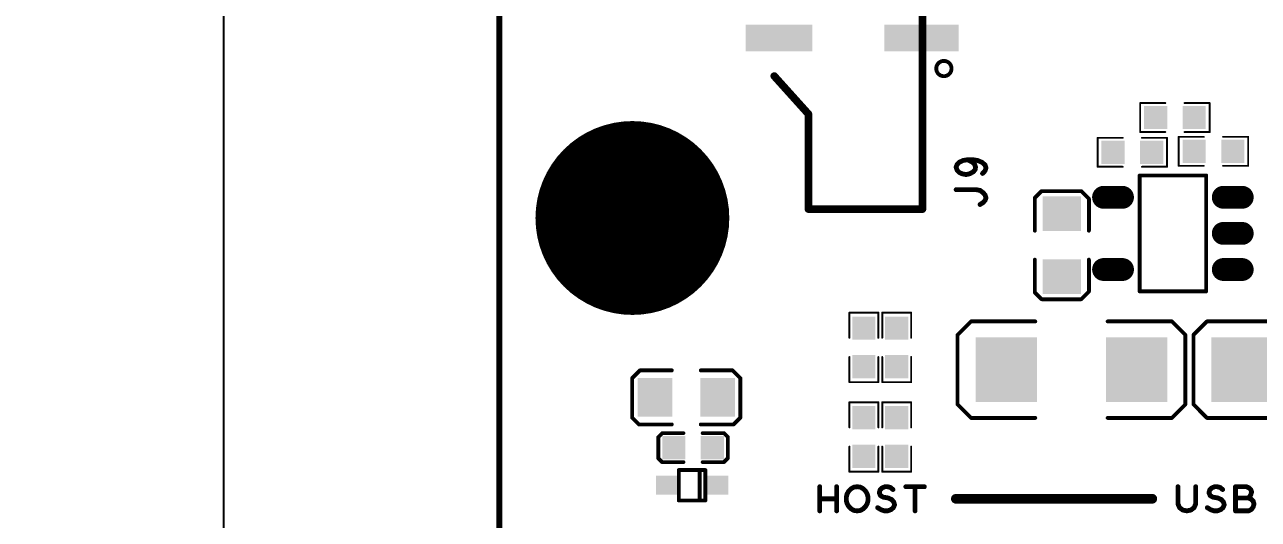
# Model space of a CAD drawing. Extents: x -11 to 101, y 2 to 100.
# Drawn here: x -11.49 to 20.97, y 24.07 to 37.09 of the extents above; entities that cross this region are included whole.
import ezdxf

# ---------------------------------------------------------------- set-up
doc = ezdxf.new("R2010")
doc.units = 0
doc.layers.get('0').update_dxf_attribs({"linetype": 'CONTINUOUS'})
doc.layers.get('DEFPOINTS').update_dxf_attribs({"linetype": 'CONTINUOUS'})
doc.layers.add('SILK_TOP_ART', color=251, linetype='CONTINUOUS')
doc.layers.add('SOLDER_TOP_ART', color=18, linetype='CONTINUOUS')
doc.dimstyles.get("Standard").update_dxf_attribs({"dimtxt": 3, "dimasz": 3, "dimexe": 0.18, "dimexo": 0, "dimgap": 1, "dimtad": 0, "dimtih": 1, "dimtoh": 1, "dimzin": 0, "dimcen": 0.09, "dimazin": 3, "dimtfac": 1, "dimtofl": 0, "dimtmove": 0, "dimatfit": 3})

# ---------------------------------------------------------------- blocks, each defined once
blk = doc.blocks.new('ROUND_326')
at = {"const_width": 0.1}
blk.add_lwpolyline([(-0.05, 0, 1), (0.05, 0, 1)], format="xyb", close=True, dxfattribs=at)
blk = doc.blocks.new('ROUND_219')
at = {"const_width": 0.0508}
blk.add_lwpolyline([(-0.0254, 0, 1), (0.0254, 0, 1)], format="xyb", close=True, dxfattribs=at)
blk = doc.blocks.new('ROUND_165')
at = {"const_width": 0.0635}
blk.add_lwpolyline([(-0.03175, 0, 1), (0.03175, 0, 1)], format="xyb", close=True, dxfattribs=at)
blk = doc.blocks.new('ROUND_277')
at = {"const_width": 0.127}
blk.add_lwpolyline([(-0.0635, 0, 1), (0.0635, 0, 1)], format="xyb", close=True, dxfattribs=at)
blk = doc.blocks.new('ROUND_321')
at = {"const_width": 0.0254}
blk.add_lwpolyline([(-0.0127, 0, 1), (0.0127, 0, 1)], format="xyb", close=True, dxfattribs=at)
blk = doc.blocks.new('ROUND_341')
at = {"const_width": 2.55}
blk.add_lwpolyline([(-1.275, 0, 1), (1.275, 0, 1)], format="xyb", close=True, dxfattribs=at)
blk = doc.blocks.new('RECTANGLE_359')
blk.add_solid([(0.975, 0.35), (0.975, -0.35), (-0.975, 0.35), (-0.975, -0.35)])
blk = doc.blocks.new('RECTANGLE_357')
blk.add_solid([(0.875, 0.35), (0.875, -0.35), (-0.875, 0.35), (-0.875, -0.35)])
blk = doc.blocks.new('RECTANGLE_373')
blk.add_solid([(0.29, 0.25), (0.29, -0.25), (-0.29, 0.25), (-0.29, -0.25)])
blk = doc.blocks.new('SQUARE_333')
blk.add_solid([(0.304, 0.304), (0.304, -0.304), (-0.304, 0.304), (-0.304, -0.304)])
blk = doc.blocks.new('RECTANGLE_332')
blk.add_solid([(0.4564, 0.5072), (0.4564, -0.5072), (-0.4564, 0.5072), (-0.4564, -0.5072)])
blk = doc.blocks.new('RECTANGLE_331')
blk.add_solid([(0.5072, 0.4564), (0.5072, -0.4564), (-0.5072, 0.4564), (-0.5072, -0.4564)])
blk = doc.blocks.new('OBLONG_348')
at = {"const_width": 0.6}
blk.add_lwpolyline([(0.25, 0), (-0.25, 0)], dxfattribs=at)
at = {"const_width": 0.3}
for points in [[(-0.4, 0, 1), (-0.1, 0, 1)], [(0.1, 0, 1), (0.4, 0, 1)]]:
    blk.add_lwpolyline(points, format="xyb", close=True, dxfattribs=at)
blk = doc.blocks.new('RECTANGLE_369')
blk.add_solid([(0.81, 0.85), (0.81, -0.85), (-0.81, 0.85), (-0.81, -0.85)])
blk = doc.blocks.new('*U168')
at = {"color": 0, "linetype": 'CONTINUOUS'}
blk.add_text('74.00', height=3, dxfattribs=at).set_placement((-11.49, 46.026))
blk = doc.blocks.new('*D163')
at = {"color": 0, "linetype": 'CONTINUOUS'}
for p, q in [((3.038, 84.5), (-6.427, 84.5)), ((-6.247, 81.5), (-6.247, 50.032)), ((-6.247, 13.5), (-6.247, 44.968)), ((3.038, 10.5), (-6.427, 10.5))]:
    blk.add_line(p, q, dxfattribs=at)
for points in [[(-6.747, 81.5), (-5.747, 81.5), (-6.247, 84.5)], [(-6.747, 13.5), (-5.747, 13.5), (-6.247, 10.5)]]:
    blk.add_solid(points, dxfattribs=at)
at = {"layer": 'DEFPOINTS', "color": 0, "linetype": 'CONTINUOUS'}
for p in [(3.038, 84.5), (-6.247, 10.5), (3.038, 10.5)]:
    blk.add_point(p, dxfattribs=at)
at = {"linetype": 'CONTINUOUS'}
blk.add_blockref('*U168', (0, 0), dxfattribs=at)

msp = doc.modelspace()

# ---------------------------------------------------------------- linework, layer by layer
at = {"layer": 'SILK_TOP_ART'}
for points, const_width in [([(1, 82.5), (1, 12.5)], 0.1524), ([(12.1324, 55.2338), (12.1324, 32.2338)], 0.2), ([(8.2324, 35.7338), (9.1324, 34.7338)], 0.2), ([(9.1324, 32.2338), (9.1324, 34.7338)], 0.2), ([(17.861, 35.0236), (18.5214, 35.0236)], 0.0508), ([(17.861, 34.2616), (17.861, 35.0236)], 0.0508), ([(19.6898, 35.0236), (19.0294, 35.0236)], 0.0508), ([(19.6898, 34.2616), (19.6898, 35.0236)], 0.0508), ([(16.7402, 34.1092), (17.4006, 34.1092)], 0.0508), ([(16.7402, 33.3472), (16.7402, 34.1092)], 0.0508), ([(18.5214, 34.2616), (17.861, 34.2616)], 0.0508), ([(18.569, 34.1092), (17.9086, 34.1092)], 0.0508), ([(18.569, 33.3472), (18.569, 34.1092)], 0.0508), ([(18.8738, 34.1346), (18.8738, 33.3726)], 0.0508), ([(19.5342, 34.1346), (18.8738, 34.1346)], 0.0508), ([(19.0294, 34.2616), (19.6898, 34.2616)], 0.0508), ([(20.0422, 34.1346), (20.7026, 34.1346)], 0.0508), ([(20.7026, 34.1346), (20.7026, 33.3726)], 0.0508), ([(13.0437, 33.4057), (13.0175, 33.3375)], 0.127), ([(13.0962, 33.4641), (13.0437, 33.4057)], 0.127), ([(13.2012, 33.5128), (13.0962, 33.4641)], 0.127), ([(13.3193, 33.5322), (13.2012, 33.5128)], 0.127), ([(13.4637, 33.5322), (13.3193, 33.5322)], 0.127), ([(13.4375, 33.4738), (13.3193, 33.5322)], 0.127), ([(13.5031, 33.4154), (13.4375, 33.4738)], 0.127), ([(13.5818, 33.5128), (13.4637, 33.5322)], 0.127), ([(13.5293, 33.3375), (13.5031, 33.4154)], 0.127), ([(13.6999, 33.4641), (13.5818, 33.5128)], 0.127), ([(13.7787, 33.3959), (13.6999, 33.4641)], 0.127), ([(13.8049, 33.318), (13.7787, 33.3959)], 0.127), ([(13.0175, 33.3375), (13.0437, 33.2596)], 0.127), ([(13.0437, 33.2596), (13.0962, 33.2012)], 0.127), ([(13.0962, 33.2012), (13.175, 33.1622)], 0.127), ([(13.175, 33.1622), (13.28, 33.1428)], 0.127), ([(13.28, 33.1428), (13.3718, 33.1622)], 0.127), ([(13.3718, 33.1622), (13.4637, 33.2109)], 0.127), ([(13.4637, 33.2109), (13.5162, 33.2693)], 0.127), ([(13.5162, 33.2693), (13.5293, 33.3375)], 0.127), ([(13.7131, 33.172), (13.7787, 33.2401)], 0.127), ([(13.7787, 33.2401), (13.8049, 33.318)], 0.127), ([(17.4006, 33.3472), (16.7402, 33.3472)], 0.0508), ([(17.8464, 33.1196), (17.8464, 30.0696)], 0.1016), ([(19.5964, 33.1196), (17.8464, 33.1196)], 0.1016), ([(17.9086, 33.3472), (18.569, 33.3472)], 0.0508), ([(18.8738, 33.3726), (19.5342, 33.3726)], 0.0508), ([(19.5964, 30.0696), (19.5964, 33.1196)], 0.1016), ([(20.7026, 33.3726), (20.0422, 33.3726)], 0.0508), ([(13.5424, 32.7448), (13.0175, 32.7448)], 0.127), ([(13.6474, 32.7254), (13.5424, 32.7448)], 0.127), ([(13.7262, 32.6669), (13.6474, 32.7254)], 0.127), ([(13.6474, 32.3554), (13.7262, 32.4041)], 0.127), ([(13.7787, 32.6085), (13.7262, 32.6669)], 0.127), ([(13.7262, 32.4041), (13.7787, 32.4625)], 0.127), ([(13.8049, 32.5306), (13.7787, 32.6085)], 0.127), ([(13.7787, 32.4625), (13.8049, 32.5306)], 0.127), ([(15.0892, 32.5296), (15.267, 32.7074)], 0.1016), ([(15.0892, 31.666), (15.0892, 32.5296)], 0.1016), ([(15.267, 32.7074), (16.3084, 32.7074)], 0.1016), ([(16.3084, 32.7074), (16.5116, 32.5042)], 0.1016), ([(16.5116, 32.5042), (16.5116, 31.666)], 0.1016), ([(12.1324, 32.2338), (9.1324, 32.2338)], 0.2), ([(15.0892, 30.904), (15.0892, 30.0404)], 0.1016), ([(16.5116, 30.0658), (16.5116, 30.904)], 0.1016), ([(15.0892, 30.0404), (15.267, 29.8626)], 0.1016), ([(15.267, 29.8626), (16.3084, 29.8626)], 0.1016), ([(16.3084, 29.8626), (16.5116, 30.0658)], 0.1016), ([(17.8464, 30.0696), (19.5964, 30.0696)], 0.1016), ([(10.21, 29.51), (10.972, 29.51)], 0.0508), ([(10.21, 28.8496), (10.21, 29.51)], 0.0508), ([(10.972, 29.51), (10.972, 28.8496)], 0.0508), ([(11.0736, 29.51), (11.8356, 29.51)], 0.0508), ([(11.0736, 28.8496), (11.0736, 29.51)], 0.0508), ([(11.8356, 29.51), (11.8356, 28.8496)], 0.0508), ([(13.0554, 28.9244), (13.411, 29.28)], 0.1016), ([(13.411, 29.28), (15.1001, 29.28)], 0.1016), ([(18.6942, 29.28), (17.0051, 29.28)], 0.1016), ([(19.0498, 28.9244), (18.6942, 29.28)], 0.1016), ([(19.6186, 29.28), (19.263, 28.9244)], 0.1016), ([(21.3077, 29.28), (19.6186, 29.28)], 0.1016), ([(13.0554, 27.0956), (13.0554, 28.9244)], 0.1016), ([(19.0498, 27.0956), (19.0498, 28.9244)], 0.1016), ([(19.263, 28.9244), (19.263, 27.0956)], 0.1016), ([(10.21, 28.3416), (10.21, 27.6812)], 0.0508), ([(10.972, 27.6812), (10.972, 28.3416)], 0.0508), ([(11.0736, 28.3416), (11.0736, 27.6812)], 0.0508), ([(11.8356, 27.6812), (11.8356, 28.3416)], 0.0508), ([(4.4958, 27.7876), (4.699, 27.9908)], 0.1016), ([(4.699, 27.9908), (5.5372, 27.9908)], 0.1016), ([(7.1374, 27.9908), (6.2992, 27.9908)], 0.1016), ([(7.3406, 27.7876), (7.1374, 27.9908)], 0.1016), ([(4.4958, 26.7462), (4.4958, 27.7876)], 0.1016), ([(7.3406, 26.7462), (7.3406, 27.7876)], 0.1016), ([(10.21, 27.6812), (10.972, 27.6812)], 0.0508), ([(11.0736, 27.6812), (11.8356, 27.6812)], 0.0508), ([(10.21, 27.1526), (10.972, 27.1526)], 0.0508), ([(10.21, 26.4922), (10.21, 27.1526)], 0.0508), ([(10.972, 27.1526), (10.972, 26.4922)], 0.0508), ([(11.0736, 27.1526), (11.8356, 27.1526)], 0.0508), ([(11.0736, 26.4922), (11.0736, 27.1526)], 0.0508), ([(11.8356, 27.1526), (11.8356, 26.4922)], 0.0508), ([(13.411, 26.74), (13.0554, 27.0956)], 0.1016), ([(18.6942, 26.74), (19.0498, 27.0956)], 0.1016), ([(19.263, 27.0956), (19.6186, 26.74)], 0.1016), ([(4.6736, 26.5684), (4.4958, 26.7462)], 0.1016), ([(5.5372, 26.5684), (4.6736, 26.5684)], 0.1016), ([(6.2992, 26.5684), (7.1628, 26.5684)], 0.1016), ([(7.1628, 26.5684), (7.3406, 26.7462)], 0.1016), ([(15.1001, 26.74), (13.411, 26.74)], 0.1016), ([(17.0051, 26.74), (18.6942, 26.74)], 0.1016), ([(19.6186, 26.74), (21.3077, 26.74)], 0.1016), ([(5.1816, 26.2349), (5.2865, 26.3398)], 0.1016), ([(5.2865, 26.3398), (5.842, 26.3398)], 0.1016), ([(6.9088, 26.3398), (6.35, 26.3398)], 0.1016), ([(7.0104, 26.2382), (6.9088, 26.3398)], 0.1016), ([(5.1816, 25.6791), (5.1816, 26.2349)], 0.1016), ([(7.0104, 25.6794), (7.0104, 26.2382)], 0.1016), ([(10.21, 25.9842), (10.21, 25.3238)], 0.0508), ([(10.972, 25.3238), (10.972, 25.9842)], 0.0508), ([(11.0736, 25.9842), (11.0736, 25.3238)], 0.0508), ([(11.8356, 25.3238), (11.8356, 25.9842)], 0.0508), ([(5.2832, 25.5778), (5.1816, 25.6791)], 0.1016), ([(6.9088, 25.5778), (7.0104, 25.6794)], 0.1016), ([(5.842, 25.5778), (5.2832, 25.5778)], 0.1016), ([(5.7206, 25.3682), (6.4206, 25.3682)], 0.1016), ([(5.7206, 24.5682), (5.7206, 25.3682)], 0.1016), ([(6.2706, 25.3682), (6.2706, 24.5682)], 0.1016), ([(6.35, 25.5778), (6.9088, 25.5778)], 0.1016), ([(6.4206, 25.3682), (6.4206, 24.5682)], 0.1016), ([(10.21, 25.3238), (10.972, 25.3238)], 0.0508), ([(11.0736, 25.3238), (11.8356, 25.3238)], 0.0508), ([(9.4297, 24.2951), (9.4297, 24.9301)], 0.127), ([(9.8743, 24.9301), (9.8743, 24.2951)], 0.127), ([(10.3293, 24.9195), (10.414, 24.9301)], 0.127), ([(10.414, 24.9301), (10.4987, 24.9195)], 0.127), ([(11.0702, 24.8983), (11.1442, 24.9301)], 0.127), ([(11.1442, 24.9301), (11.2183, 24.9301)], 0.127), ([(11.2183, 24.9301), (11.2924, 24.9089)], 0.127), ([(11.6946, 24.9301), (12.1814, 24.9301)], 0.127), ([(11.938, 24.9301), (11.938, 24.2951)], 0.127), ([(18.8553, 24.9301), (18.8553, 24.475)], 0.127), ([(19.3209, 24.475), (19.3209, 24.9301)], 0.127), ([(19.7443, 24.8983), (19.8183, 24.9301)], 0.127), ([(19.8183, 24.9301), (19.8924, 24.9301)], 0.127), ([(19.8924, 24.9301), (19.9665, 24.9089)], 0.127), ([(20.6544, 24.9301), (20.3687, 24.9301)], 0.127), ([(20.3687, 24.9301), (20.3687, 24.2951)], 0.127), ([(20.7285, 24.8983), (20.6544, 24.9301)], 0.127), ([(9.8743, 24.6126), (9.4297, 24.6126)], 0.127), ([(10.1282, 24.6549), (10.1494, 24.7396)], 0.127), ([(10.1282, 24.5703), (10.1282, 24.6549)], 0.127), ([(10.1494, 24.7396), (10.1917, 24.8137)], 0.127), ([(10.1917, 24.8137), (10.2553, 24.8772)], 0.127), ([(10.2553, 24.8772), (10.3293, 24.9195)], 0.127), ([(10.4987, 24.9195), (10.5727, 24.8772)], 0.127), ([(10.5727, 24.8772), (10.6363, 24.8137)], 0.127), ([(10.6363, 24.8137), (10.6786, 24.7396)], 0.127), ([(10.6786, 24.7396), (10.6998, 24.6549)], 0.127), ([(10.6998, 24.6549), (10.6998, 24.5703)], 0.127), ([(10.9961, 24.7713), (11.0173, 24.8454)], 0.127), ([(11.0278, 24.6973), (10.9961, 24.7713)], 0.127), ([(11.0173, 24.8454), (11.0702, 24.8983)], 0.127), ([(11.1019, 24.6549), (11.0278, 24.6973)], 0.127), ([(11.2289, 24.6338), (11.1019, 24.6549)], 0.127), ([(11.3242, 24.5914), (11.2289, 24.6338)], 0.127), ([(11.2924, 24.9089), (11.3559, 24.856)], 0.127), ([(18.1801, 24.6126), (13.0112, 24.6126)], 0.254), ([(19.6702, 24.7713), (19.6914, 24.8454)], 0.127), ([(19.7019, 24.6973), (19.6702, 24.7713)], 0.127), ([(19.6914, 24.8454), (19.7443, 24.8983)], 0.127), ([(19.776, 24.6549), (19.7019, 24.6973)], 0.127), ([(19.903, 24.6338), (19.776, 24.6549)], 0.127), ([(19.9983, 24.5914), (19.903, 24.6338)], 0.127), ([(19.9665, 24.9089), (20.03, 24.856)], 0.127), ([(20.6968, 24.6338), (20.3687, 24.6338)], 0.127), ([(20.6968, 24.6338), (20.7391, 24.6655)], 0.127), ([(20.7708, 24.6126), (20.6968, 24.6338)], 0.127), ([(20.7708, 24.856), (20.7285, 24.8983)], 0.127), ([(20.7391, 24.6655), (20.7708, 24.7184)], 0.127), ([(20.792, 24.7925), (20.7708, 24.856)], 0.127), ([(20.7708, 24.7184), (20.792, 24.7925)], 0.127), ([(20.8344, 24.5491), (20.7708, 24.6126)], 0.127), ([(6.4206, 24.5682), (5.7206, 24.5682)], 0.1016), ([(10.1494, 24.4856), (10.1282, 24.5703)], 0.127), ([(10.1917, 24.4115), (10.1494, 24.4856)], 0.127), ([(10.2553, 24.348), (10.1917, 24.4115)], 0.127), ([(10.3293, 24.3057), (10.2553, 24.348)], 0.127), ([(10.414, 24.2951), (10.3293, 24.3057)], 0.127), ([(10.4987, 24.3057), (10.414, 24.2951)], 0.127), ([(10.5727, 24.348), (10.4987, 24.3057)], 0.127), ([(10.6363, 24.4115), (10.5727, 24.348)], 0.127), ([(10.6786, 24.4856), (10.6363, 24.4115)], 0.127), ([(10.6998, 24.5703), (10.6786, 24.4856)], 0.127), ([(10.9537, 24.3797), (11.0384, 24.3268)], 0.127), ([(11.0384, 24.3268), (11.1337, 24.2951)], 0.127), ([(11.1337, 24.2951), (11.2183, 24.2951)], 0.127), ([(11.2183, 24.2951), (11.303, 24.3268)], 0.127), ([(11.303, 24.3268), (11.3665, 24.3797)], 0.127), ([(11.3771, 24.5279), (11.3242, 24.5914)], 0.127), ([(11.3665, 24.3797), (11.3983, 24.4539)], 0.127), ([(11.3983, 24.4539), (11.3771, 24.5279)], 0.127), ([(18.8553, 24.475), (18.8976, 24.3797)], 0.127), ([(18.8976, 24.3797), (18.9823, 24.3163)], 0.127), ([(18.9823, 24.3163), (19.0881, 24.2951)], 0.127), ([(19.0881, 24.2951), (19.1939, 24.3163)], 0.127), ([(19.1939, 24.3163), (19.2786, 24.3797)], 0.127), ([(19.2786, 24.3797), (19.3209, 24.475)], 0.127), ([(19.6278, 24.3797), (19.7125, 24.3268)], 0.127), ([(19.7125, 24.3268), (19.8078, 24.2951)], 0.127), ([(19.8078, 24.2951), (19.8924, 24.2951)], 0.127), ([(19.8924, 24.2951), (19.9771, 24.3268)], 0.127), ([(19.9771, 24.3268), (20.0406, 24.3797)], 0.127), ([(20.0512, 24.5279), (19.9983, 24.5914)], 0.127), ([(20.0406, 24.3797), (20.0724, 24.4539)], 0.127), ([(20.0724, 24.4539), (20.0512, 24.5279)], 0.127), ([(20.3687, 24.2951), (20.7179, 24.2951)], 0.127), ([(20.7179, 24.2951), (20.792, 24.3374)], 0.127), ([(20.792, 24.3374), (20.8344, 24.4009)], 0.127), ([(20.8555, 24.475), (20.8344, 24.5491)], 0.127), ([(20.8344, 24.4009), (20.8555, 24.475)], 0.127)]:
    msp.add_lwpolyline(points, dxfattribs=dict(at, const_width=const_width))
at = {"layer": 'SILK_TOP_ART', "const_width": 0.1016}
msp.add_lwpolyline([(12.4948, 35.9316, 1), (12.8966, 35.9316, 1)], format="xyb", close=True, dxfattribs=at)
at = {"layer": 'SOLDER_TOP_ART', "const_width": 0.1524}
msp.add_lwpolyline([(1, 82.5), (1, 12.5)], dxfattribs=at)

# ---------------------------------------------------------------- block references
at = {"layer": 'SILK_TOP_ART'}
for name, p in [('ROUND_326', (8.2324, 35.7338)), ('ROUND_326', (9.1324, 34.7338)), ('ROUND_326', (9.1324, 34.7338)), ('ROUND_321', (17.861, 35.0236)), ('ROUND_321', (17.861, 35.0236)), ('ROUND_321', (18.5214, 35.0236)), ('ROUND_321', (19.0294, 35.0236)), ('ROUND_321', (19.6898, 35.0236)), ('ROUND_321', (19.6898, 35.0236)), ('ROUND_321', (16.7402, 34.1092)), ('ROUND_321', (16.7402, 34.1092)), ('ROUND_321', (17.4006, 34.1092)), ('ROUND_321', (17.861, 34.2616)), ('ROUND_321', (17.861, 34.2616)), ('ROUND_321', (17.9086, 34.1092)), ('ROUND_321', (18.5214, 34.2616)), ('ROUND_321', (18.569, 34.1092)), ('ROUND_321', (18.569, 34.1092)), ('ROUND_321', (18.8738, 34.1346)), ('ROUND_321', (18.8738, 34.1346)), ('ROUND_321', (19.0294, 34.2616)), ('ROUND_321', (19.5342, 34.1346)), ('ROUND_321', (19.6898, 34.2616)), ('ROUND_321', (19.6898, 34.2616)), ('ROUND_321', (20.0422, 34.1346)), ('ROUND_321', (20.7026, 34.1346)), ('ROUND_321', (20.7026, 34.1346)), ('ROUND_165', (13.0437, 33.4057)), ('ROUND_165', (13.0962, 33.4641)), ('ROUND_165', (13.2012, 33.5128)), ('ROUND_165', (13.3193, 33.5322)), ('ROUND_165', (13.3193, 33.5322)), ('ROUND_165', (13.4375, 33.4738)), ('ROUND_165', (13.4637, 33.5322)), ('ROUND_165', (13.5031, 33.4154)), ('ROUND_165', (13.5818, 33.5128)), ('ROUND_165', (13.6999, 33.4641)), ('ROUND_165', (13.7787, 33.3959)), ('ROUND_165', (13.0175, 33.3375)), ('ROUND_165', (13.0437, 33.2596)), ('ROUND_165', (13.0962, 33.2012)), ('ROUND_165', (13.175, 33.1622)), ('ROUND_165', (13.28, 33.1428)), ('ROUND_165', (13.3718, 33.1622)), ('ROUND_165', (13.4637, 33.2109)), ('ROUND_165', (13.5162, 33.2693)), ('ROUND_165', (13.5293, 33.3375)), ('ROUND_165', (13.7131, 33.172)), ('ROUND_165', (13.7787, 33.2401)), ('ROUND_165', (13.8049, 33.318)), ('ROUND_321', (16.7402, 33.3472)), ('ROUND_321', (16.7402, 33.3472)), ('ROUND_321', (17.4006, 33.3472)), ('ROUND_219', (17.8464, 33.1196)), ('ROUND_219', (17.8464, 33.1196)), ('ROUND_321', (17.9086, 33.3472)), ('ROUND_321', (18.569, 33.3472)), ('ROUND_321', (18.569, 33.3472)), ('ROUND_321', (18.8738, 33.3726)), ('ROUND_321', (18.8738, 33.3726)), ('ROUND_321', (19.5342, 33.3726)), ('ROUND_219', (19.5964, 33.1196)), ('ROUND_219', (19.5964, 33.1196)), ('ROUND_321', (20.0422, 33.3726)), ('ROUND_321', (20.7026, 33.3726)), ('ROUND_321', (20.7026, 33.3726)), ('ROUND_165', (13.0175, 32.7448)), ('ROUND_165', (13.5424, 32.7448)), ('ROUND_165', (13.6474, 32.7254)), ('ROUND_165', (13.7262, 32.6669)), ('ROUND_165', (13.7262, 32.4041)), ('ROUND_165', (13.7787, 32.6085)), ('ROUND_165', (13.7787, 32.4625)), ('ROUND_165', (13.8049, 32.5306)), ('ROUND_219', (15.0892, 32.5296)), ('ROUND_219', (15.0892, 32.5296)), ('ROUND_219', (15.267, 32.7074)), ('ROUND_219', (15.267, 32.7074)), ('ROUND_219', (16.3084, 32.7074)), ('ROUND_219', (16.3084, 32.7074)), ('ROUND_219', (16.5116, 32.5042)), ('ROUND_219', (16.5116, 32.5042)), ('ROUND_326', (9.1324, 32.2338)), ('ROUND_326', (12.1324, 32.2338)), ('ROUND_165', (13.6474, 32.3554)), ('ROUND_219', (15.0892, 31.666)), ('ROUND_219', (16.5116, 31.666)), ('ROUND_219', (15.0892, 30.904)), ('ROUND_219', (16.5116, 30.904)), ('ROUND_219', (15.0892, 30.0404)), ('ROUND_219', (15.0892, 30.0404)), ('ROUND_219', (15.267, 29.8626)), ('ROUND_219', (15.267, 29.8626)), ('ROUND_219', (16.3084, 29.8626)), ('ROUND_219', (16.3084, 29.8626)), ('ROUND_219', (16.5116, 30.0658)), ('ROUND_219', (16.5116, 30.0658)), ('ROUND_219', (17.8464, 30.0696)), ('ROUND_219', (17.8464, 30.0696)), ('ROUND_219', (19.5964, 30.0696)), ('ROUND_219', (19.5964, 30.0696)), ('ROUND_321', (10.21, 29.51)), ('ROUND_321', (10.21, 29.51)), ('ROUND_321', (10.972, 29.51)), ('ROUND_321', (10.972, 29.51)), ('ROUND_321', (11.0736, 29.51)), ('ROUND_321', (11.0736, 29.51)), ('ROUND_321', (11.8356, 29.51)), ('ROUND_321', (11.8356, 29.51)), ('ROUND_219', (13.411, 29.28)), ('ROUND_219', (13.411, 29.28)), ('ROUND_219', (15.1001, 29.28)), ('ROUND_219', (17.0051, 29.28)), ('ROUND_219', (18.6942, 29.28)), ('ROUND_219', (18.6942, 29.28)), ('ROUND_219', (19.6186, 29.28)), ('ROUND_219', (19.6186, 29.28)), ('ROUND_219', (13.0554, 28.9244)), ('ROUND_219', (13.0554, 28.9244)), ('ROUND_219', (19.0498, 28.9244)), ('ROUND_219', (19.0498, 28.9244)), ('ROUND_219', (19.263, 28.9244)), ('ROUND_219', (19.263, 28.9244)), ('ROUND_321', (10.21, 28.8496)), ('ROUND_321', (10.972, 28.8496)), ('ROUND_321', (11.0736, 28.8496)), ('ROUND_321', (11.8356, 28.8496)), ('ROUND_321', (10.21, 28.3416)), ('ROUND_321', (10.972, 28.3416)), ('ROUND_321', (11.0736, 28.3416)), ('ROUND_321', (11.8356, 28.3416)), ('ROUND_219', (4.699, 27.9908)), ('ROUND_219', (4.699, 27.9908)), ('ROUND_219', (5.5372, 27.9908)), ('ROUND_219', (6.2992, 27.9908)), ('ROUND_219', (7.1374, 27.9908)), ('ROUND_219', (7.1374, 27.9908)), ('ROUND_219', (4.4958, 27.7876)), ('ROUND_219', (4.4958, 27.7876)), ('ROUND_219', (7.3406, 27.7876)), ('ROUND_219', (7.3406, 27.7876)), ('ROUND_321', (10.21, 27.6812)), ('ROUND_321', (10.21, 27.6812)), ('ROUND_321', (10.972, 27.6812)), ('ROUND_321', (10.972, 27.6812)), ('ROUND_321', (11.0736, 27.6812)), ('ROUND_321', (11.0736, 27.6812)), ('ROUND_321', (11.8356, 27.6812)), ('ROUND_321', (11.8356, 27.6812)), ('ROUND_321', (10.21, 27.1526)), ('ROUND_321', (10.21, 27.1526)), ('ROUND_321', (10.972, 27.1526)), ('ROUND_321', (10.972, 27.1526)), ('ROUND_321', (11.0736, 27.1526)), ('ROUND_321', (11.0736, 27.1526)), ('ROUND_321', (11.8356, 27.1526)), ('ROUND_321', (11.8356, 27.1526)), ('ROUND_219', (13.0554, 27.0956)), ('ROUND_219', (13.0554, 27.0956)), ('ROUND_219', (19.0498, 27.0956)), ('ROUND_219', (19.0498, 27.0956)), ('ROUND_219', (19.263, 27.0956)), ('ROUND_219', (19.263, 27.0956)), ('ROUND_219', (4.4958, 26.7462)), ('ROUND_219', (4.4958, 26.7462)), ('ROUND_219', (4.6736, 26.5684)), ('ROUND_219', (4.6736, 26.5684)), ('ROUND_219', (5.5372, 26.5684)), ('ROUND_219', (6.2992, 26.5684)), ('ROUND_219', (7.1628, 26.5684)), ('ROUND_219', (7.1628, 26.5684)), ('ROUND_219', (7.3406, 26.7462)), ('ROUND_219', (7.3406, 26.7462)), ('ROUND_219', (13.411, 26.74)), ('ROUND_219', (13.411, 26.74)), ('ROUND_219', (15.1001, 26.74)), ('ROUND_219', (17.0051, 26.74)), ('ROUND_219', (18.6942, 26.74)), ('ROUND_219', (18.6942, 26.74)), ('ROUND_219', (19.6186, 26.74)), ('ROUND_219', (19.6186, 26.74)), ('ROUND_219', (5.2865, 26.3398)), ('ROUND_219', (5.2865, 26.3398)), ('ROUND_219', (5.842, 26.3398)), ('ROUND_219', (6.35, 26.3398)), ('ROUND_219', (6.9088, 26.3398)), ('ROUND_219', (6.9088, 26.3398)), ('ROUND_321', (10.21, 26.4922)), ('ROUND_321', (10.972, 26.4922)), ('ROUND_321', (11.0736, 26.4922)), ('ROUND_321', (11.8356, 26.4922)), ('ROUND_219', (5.1816, 26.2349)), ('ROUND_219', (5.1816, 26.2349)), ('ROUND_219', (7.0104, 26.2382)), ('ROUND_219', (7.0104, 26.2382)), ('ROUND_321', (10.21, 25.9842)), ('ROUND_321', (10.972, 25.9842)), ('ROUND_321', (11.0736, 25.9842)), ('ROUND_321', (11.8356, 25.9842)), ('ROUND_219', (5.1816, 25.6791)), ('ROUND_219', (5.1816, 25.6791)), ('ROUND_219', (7.0104, 25.6794)), ('ROUND_219', (7.0104, 25.6794)), ('ROUND_219', (5.2832, 25.5778)), ('ROUND_219', (5.2832, 25.5778)), ('ROUND_219', (5.7206, 25.3682)), ('ROUND_219', (5.7206, 25.3682)), ('ROUND_219', (5.842, 25.5778)), ('ROUND_219', (6.2706, 25.3682)), ('ROUND_219', (6.35, 25.5778)), ('ROUND_219', (6.4206, 25.3682)), ('ROUND_219', (6.4206, 25.3682)), ('ROUND_219', (6.9088, 25.5778)), ('ROUND_219', (6.9088, 25.5778)), ('ROUND_321', (10.21, 25.3238)), ('ROUND_321', (10.21, 25.3238)), ('ROUND_321', (10.972, 25.3238)), ('ROUND_321', (10.972, 25.3238)), ('ROUND_321', (11.0736, 25.3238)), ('ROUND_321', (11.0736, 25.3238)), ('ROUND_321', (11.8356, 25.3238)), ('ROUND_321', (11.8356, 25.3238)), ('ROUND_165', (9.4297, 24.9301)), ('ROUND_165', (9.8743, 24.9301)), ('ROUND_165', (10.414, 24.9301)), ('ROUND_165', (11.1442, 24.9301)), ('ROUND_165', (11.2183, 24.9301)), ('ROUND_165', (11.6946, 24.9301)), ('ROUND_165', (11.938, 24.9301)), ('ROUND_165', (12.1814, 24.9301)), ('ROUND_165', (18.8553, 24.9301)), ('ROUND_165', (19.3209, 24.9301)), ('ROUND_165', (19.8183, 24.9301)), ('ROUND_165', (19.8924, 24.9301)), ('ROUND_165', (20.3687, 24.9301)), ('ROUND_165', (20.6544, 24.9301)), ('ROUND_165', (9.4297, 24.6126)), ('ROUND_165', (9.8743, 24.6126)), ('ROUND_165', (10.1282, 24.6549)), ('ROUND_165', (10.1494, 24.7396)), ('ROUND_165', (10.1917, 24.8137)), ('ROUND_165', (10.2553, 24.8772)), ('ROUND_165', (10.3293, 24.9195)), ('ROUND_165', (10.4987, 24.9195)), ('ROUND_165', (10.5727, 24.8772)), ('ROUND_165', (10.6363, 24.8137)), ('ROUND_165', (10.6786, 24.7396)), ('ROUND_165', (10.6998, 24.6549)), ('ROUND_165', (10.9961, 24.7713)), ('ROUND_165', (11.0173, 24.8454)), ('ROUND_165', (11.0278, 24.6973)), ('ROUND_165', (11.0702, 24.8983)), ('ROUND_165', (11.1019, 24.6549)), ('ROUND_165', (11.2289, 24.6338)), ('ROUND_165', (11.2924, 24.9089)), ('ROUND_165', (11.3559, 24.856)), ('ROUND_277', (13.0112, 24.6126)), ('ROUND_277', (18.1801, 24.6126)), ('ROUND_165', (19.6702, 24.7713)), ('ROUND_165', (19.6914, 24.8454)), ('ROUND_165', (19.7019, 24.6973)), ('ROUND_165', (19.7443, 24.8983)), ('ROUND_165', (19.776, 24.6549)), ('ROUND_165', (19.903, 24.6338)), ('ROUND_165', (19.9665, 24.9089)), ('ROUND_165', (20.03, 24.856)), ('ROUND_165', (20.3687, 24.6338)), ('ROUND_165', (20.6968, 24.6338)), ('ROUND_165', (20.6968, 24.6338)), ('ROUND_165', (20.7285, 24.8983)), ('ROUND_165', (20.7391, 24.6655)), ('ROUND_165', (20.7708, 24.856)), ('ROUND_165', (20.7708, 24.7184)), ('ROUND_165', (20.7708, 24.6126)), ('ROUND_165', (20.792, 24.7925)), ('ROUND_219', (5.7206, 24.5682)), ('ROUND_219', (5.7206, 24.5682)), ('ROUND_219', (6.2706, 24.5682)), ('ROUND_219', (6.4206, 24.5682)), ('ROUND_219', (6.4206, 24.5682)), ('ROUND_165', (9.4297, 24.2951)), ('ROUND_165', (9.8743, 24.2951)), ('ROUND_165', (10.1282, 24.5703)), ('ROUND_165', (10.1494, 24.4856)), ('ROUND_165', (10.1917, 24.4115)), ('ROUND_165', (10.2553, 24.348)), ('ROUND_165', (10.3293, 24.3057)), ('ROUND_165', (10.414, 24.2951)), ('ROUND_165', (10.414, 24.2951)), ('ROUND_165', (10.4987, 24.3057)), ('ROUND_165', (10.5727, 24.348)), ('ROUND_165', (10.6363, 24.4115)), ('ROUND_165', (10.6786, 24.4856)), ('ROUND_165', (10.6998, 24.5703)), ('ROUND_165', (10.9537, 24.3797)), ('ROUND_165', (11.0384, 24.3268)), ('ROUND_165', (11.1337, 24.2951)), ('ROUND_165', (11.2183, 24.2951)), ('ROUND_165', (11.303, 24.3268)), ('ROUND_165', (11.3242, 24.5914)), ('ROUND_165', (11.3665, 24.3797)), ('ROUND_165', (11.3771, 24.5279)), ('ROUND_165', (11.3983, 24.4539)), ('ROUND_165', (11.938, 24.2951)), ('ROUND_165', (18.8553, 24.475)), ('ROUND_165', (18.8976, 24.3797)), ('ROUND_165', (18.9823, 24.3163)), ('ROUND_165', (19.0881, 24.2951)), ('ROUND_165', (19.1939, 24.3163)), ('ROUND_165', (19.2786, 24.3797)), ('ROUND_165', (19.3209, 24.475)), ('ROUND_165', (19.6278, 24.3797)), ('ROUND_165', (19.7125, 24.3268)), ('ROUND_165', (19.8078, 24.2951)), ('ROUND_165', (19.8924, 24.2951)), ('ROUND_165', (19.9771, 24.3268)), ('ROUND_165', (19.9983, 24.5914)), ('ROUND_165', (20.0406, 24.3797)), ('ROUND_165', (20.0512, 24.5279)), ('ROUND_165', (20.0724, 24.4539)), ('ROUND_165', (20.3687, 24.2951)), ('ROUND_165', (20.7179, 24.2951)), ('ROUND_165', (20.792, 24.3374)), ('ROUND_165', (20.8344, 24.5491)), ('ROUND_165', (20.8344, 24.4009)), ('ROUND_165', (20.8555, 24.475))]:
    msp.add_blockref(name, p, dxfattribs=at)
at = {"layer": 'SOLDER_TOP_ART'}
for name, p in [('RECTANGLE_357', (8.3574, 36.7338)), ('RECTANGLE_359', (12.1074, 36.7338)), ('SQUARE_333', (18.2674, 34.6426)), ('SQUARE_333', (19.2834, 34.6426)), ('ROUND_341', (4.5, 32)), ('SQUARE_333', (17.1466, 33.7282)), ('SQUARE_333', (18.1626, 33.7282)), ('SQUARE_333', (19.2802, 33.7536)), ('SQUARE_333', (20.2962, 33.7536)), ('OBLONG_348', (17.1463, 32.5446)), ('OBLONG_348', (20.2965, 32.5446)), ('RECTANGLE_331', (15.8004, 32.1105)), ('OBLONG_348', (20.2965, 31.5946)), ('RECTANGLE_331', (15.8004, 30.4595)), ('OBLONG_348', (17.1463, 30.6446)), ('OBLONG_348', (20.2965, 30.6446)), ('SQUARE_333', (10.591, 29.1036)), ('SQUARE_333', (11.4546, 29.1036)), ('RECTANGLE_369', (14.3381, 28.01)), ('RECTANGLE_369', (17.7671, 28.01)), ('RECTANGLE_369', (20.5457, 28.01)), ('SQUARE_333', (10.591, 28.0876)), ('SQUARE_333', (11.4546, 28.0876)), ('RECTANGLE_332', (5.0927, 27.2796)), ('RECTANGLE_332', (6.7437, 27.2796)), ('SQUARE_333', (10.591, 26.7462)), ('SQUARE_333', (11.4546, 26.7462)), ('SQUARE_333', (5.588, 25.9588)), ('SQUARE_333', (6.604, 25.9588)), ('SQUARE_333', (10.591, 25.7302)), ('SQUARE_333', (11.4546, 25.7302)), ('RECTANGLE_373', (5.4106, 24.9682)), ('RECTANGLE_373', (6.7306, 24.9682))]:
    msp.add_blockref(name, p, dxfattribs=at)

# ---------------------------------------------------------------- dimensions: what is measured, and where the dimension line sits
at = {"linetype": 'CONTINUOUS'}
dim = msp.add_linear_dim(base=(-6.246704, 10.5), p1=(3.0381, 84.5), p2=(3.0381, 10.5), angle=90, dimstyle='Standard', dxfattribs=at)
dim.commit()
dim.dimension.update_dxf_attribs({"geometry": '*D163', "text_midpoint": (-6.246704, 47.5)})

doc.saveas('drawing.dxf')
